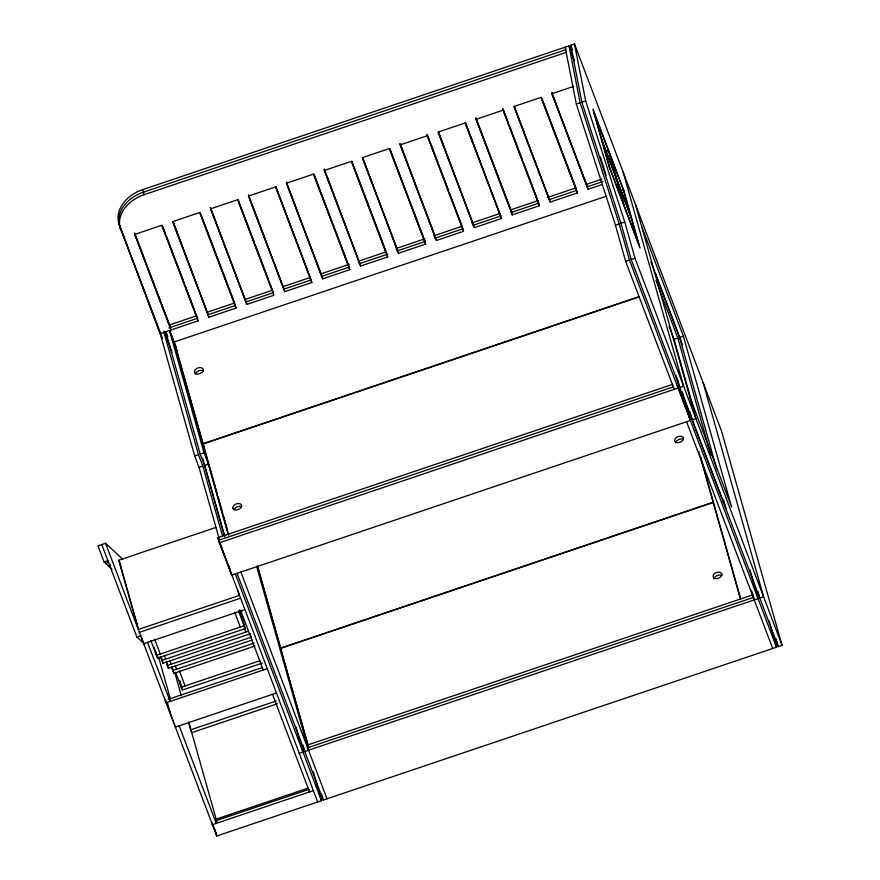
<?xml version="1.0" encoding="UTF-8"?>
<svg xmlns="http://www.w3.org/2000/svg" width="880" height="880" viewBox="0 0 880 880"><rect width="100%" height="100%" fill="white"/><g stroke="black" fill="none" stroke-linecap="round" stroke-linejoin="round"><path stroke-width="1.32" d="M177.54 351.681L169.488 330.495L160.16 333.641L119.35 224.917A34.386 25.949 -15.8 0 1 142.67 189.64L568.964 45.87L574.288 60.852M570.702 45.276L574.497 44L721.545 431.101L782.045 645.348L778.239 646.624L631.191 259.523L620.972 223.333L581.878 102.19L570.702 45.276L572.649 50.402M120.78 229.988A34.386 25.949 -15.8 0 1 144.1 194.711L566.599 52.217M573.749 86.35L551.837 93.742L588.137 189.299L602.316 184.514M674.267 389.345L625.658 261.382L615.439 225.192L576.345 104.06L580.14 102.773L568.964 45.87M581.878 102.19L585.673 100.903L574.497 44M606.122 151.536L608.454 150.744L615.549 175.901M134.728 233.178L169.576 324.918L196.823 315.733M207.251 312.213L234.608 302.984L200.695 213.807M245.025 299.475L272.382 290.246M282.799 286.737L310.156 277.508M320.573 273.988L349.239 264.33M358.358 261.25L385.704 252.021M396.132 248.512L424.787 238.843M433.906 235.774L462.561 226.105M471.68 223.025L500.335 213.367M476.014 118.074L510.862 209.814L538.109 200.618M547.228 197.549L575.894 187.88L541.97 98.703M586.311 184.371L601.942 179.091M168.883 327.932L197.549 318.263M207.966 314.743L235.323 305.525L199.958 212.52M245.74 302.005L273.207 292.743L269.104 281.292M283.514 289.267L311.124 279.95L275.792 186.945M321.288 276.529L349.052 267.168L313.72 174.152M359.073 263.78L387.728 254.122M396.847 251.042L425.502 241.373M434.621 238.304L463.276 228.635M472.395 225.566L501.05 215.897M511.478 212.377L538.824 203.159M549.252 199.639L576.609 190.41L541.244 97.416M587.026 186.901L602.888 181.544M613.778 179.278L616.264 178.431L623.37 203.588M198.077 320.859L161.777 225.291L134.706 234.421L171.006 329.989L198.077 320.859L195.195 311.971M236.005 308.066L199.705 212.509L172.634 221.639L208.934 317.196L236.005 308.066L235.29 305.536M246.851 304.403L273.922 295.273L237.622 199.716L210.551 208.846L246.851 304.403L210.573 207.603M311.839 282.491L275.539 186.923L248.468 196.053L284.768 291.621L311.839 282.491L276.045 186.956M349.767 269.698L313.467 174.13L286.396 183.26L322.696 278.828L349.767 269.698L348.337 264.627M387.684 256.905L351.384 161.348L324.313 170.478L360.613 266.035L387.684 256.905L351.637 161.359M425.601 244.123L389.301 148.555L362.23 157.685L398.53 253.253L425.601 244.123L424.171 239.052M463.529 231.33L427.229 135.762L400.158 144.892L436.458 240.46L463.529 231.33L462.814 228.8M501.446 218.537L465.146 122.98L438.075 132.11L474.375 227.667L501.446 218.537L465.652 123.002M539.363 205.744L503.063 110.187L475.992 119.317L512.292 214.874L539.363 205.744L533.093 187.946M577.291 192.962L540.991 97.394L513.92 106.524L550.22 202.092L577.291 192.962L576.576 190.421M620.961 190.608L623.293 189.827L638.209 242.66M606.353 196.196L174.086 341.99L228.646 535.227M628.782 218.295L631.114 217.503L602.503 142.197M615.439 225.192L619.245 223.916L580.14 102.773M620.972 223.333L624.778 222.046L585.673 100.903M625.658 261.382L629.464 260.106L619.245 223.916M631.191 259.523L634.997 258.236L624.778 222.046M638.99 296.648L202.818 443.751L203.896 446.589L175.164 344.828M202.906 444.037L639.067 296.934M219.12 538.538L199.001 467.302L194.7 455.961L198.495 454.685L164.01 332.552M224.653 536.668L204.534 465.432L200.233 454.102L204.028 452.815L169.521 330.594M199.001 467.302L202.796 466.026L198.495 454.685M204.534 465.432L208.34 464.156L204.028 452.815M694.089 410.3L674.047 339.35L677.853 338.063L655.952 280.434M717.057 470.195L679.58 337.48L683.386 336.204L641.542 226.061M122.694 559.152L105.556 543.257L97.955 545.82L104.104 562.001L112.079 569.393M104.104 562.001L107.91 560.725M105.633 563.42L108.163 562.562M237.743 590.227L239.217 595.452L138.314 629.486L118.756 560.219L215.776 527.494M108.119 565.719L110.649 564.872M317.658 801.966L217.789 537.746L672.837 384.274M673.552 386.804L218.504 540.287L230.813 572.682M219.219 542.817L678.062 388.058L677.347 385.528L689.656 417.923M139.392 632.324L240.295 598.29M101.761 544.533L136.884 637.01L140.679 635.734M244.596 609.631L143.693 643.665L141.064 636.086M239.503 611.842L242.044 610.995M150.799 640.464L157.531 658.174L245.201 628.606L239.998 610.181M248.314 631.257L161.909 660.396L160.798 656.458M160.501 656.678L162.987 663.234L250.657 633.666M165.957 661.738L168.443 668.294L252.241 640.035M254.111 643.104L172.821 670.527L171.71 666.578M171.413 666.798L173.899 673.354L255.123 645.964M308.495 746.438L280.467 648.153L713.383 502.15M713.46 502.436L280.544 648.45L308.539 747.571M259.996 660.682L181.291 687.225L179.432 680.647M175.637 672.342L182.369 690.063L262.295 663.102M168.025 699.369L262.46 667.524M267.058 668.745L166.155 702.779L165.44 700.249L175.384 727.078L276.287 693.044M277.277 703.813L191.741 732.666L190.663 729.828L276.199 700.986M307.109 745.162L752.818 594.836M307.824 747.692L753.533 597.366M299.2 753.379L303.006 752.092L295.911 726.968M216.612 821.755L215.897 819.214L307.912 788.183M313.357 790.625L212.454 824.659L211.739 822.129L216.04 833.47M105.556 543.257L216.755 836L321.464 800.69L313.247 771.595M237.061 573.342L323.191 800.096L776.512 647.207L769.043 620.763M136.884 637.01L144.727 644.281M655.193 272.866L682.462 344.652M570.702 50.765L574.178 60.236M650.881 261.921L679.58 337.48M593.604 111.672L624.371 192.654M601.788 139.656L630.399 214.973M608.531 164.505L639.287 245.498M669.185 326.546L674.047 339.35M606.111 175.23L600.369 157.069M689.777 396.869L731.61 507.012L683.386 336.204M634.997 258.236L782.045 645.348M684.244 398.739L726.077 508.882L723.481 499.686M629.464 260.106L776.512 647.207M686.576 421.729L772.706 648.494M551.859 92.499L588.137 189.299M551.606 92.477L587.422 186.769M514.426 106.557L550.22 202.092M514.173 106.546L549.505 199.551M503.085 108.944L508.409 122.958M509.377 125.51L512.765 134.431M513.733 136.972L518.089 148.445M519.057 150.986L522.445 159.907M523.413 162.459L532.125 185.394M502.832 108.933L538.648 203.214M475.761 118.063L511.577 212.344M465.399 122.991L500.731 216.007M438.581 132.132L474.375 227.667M438.328 132.121L473.66 225.137M427.251 134.519L429.187 139.623M430.155 142.164L438.867 165.099M439.835 167.651L448.547 190.586M449.515 193.138L461.615 224.983M426.998 134.508L462.33 227.524M400.18 143.649L436.458 240.46M399.927 143.638L435.743 237.93M389.807 148.588L423.687 237.776M389.554 148.566L424.886 241.582M362.736 157.718L398.53 253.253M362.483 157.696L397.815 250.712M351.89 161.381L385.77 250.569M324.335 169.235L360.613 266.035M324.082 169.213L359.898 263.505M313.973 174.163L347.853 263.351M286.418 182.017L322.696 278.828M286.649 183.282L321.981 276.298M248.49 194.81L284.768 291.621M248.721 196.075L284.053 289.08M238.128 199.749L254.1 241.791M255.068 244.343L263.78 267.278M264.748 269.819L268.136 278.74M237.875 199.727L273.207 292.743M210.32 207.581L246.136 301.873M173.14 221.661L208.934 317.196M172.887 221.65L208.219 314.666M162.767 226.6L165.187 232.969M166.155 235.521L174.867 258.456M175.835 260.997L184.547 283.932M185.515 286.484L194.227 309.419M162.03 225.313L197.362 318.318M134.475 233.167L170.291 327.448M170.192 331.705L176.352 347.897M165.924 331.738L167.816 336.721M163.944 331.034L171.996 352.22M119.35 224.917L124.696 238.997M125.675 241.56L129.074 250.514M130.042 253.077L138.798 276.111M139.766 278.663L158.73 328.581M159.203 329.824L162.514 338.547M159.445 331.111L120.065 227.447A34.386 25.949 -15.8 0 1 143.385 192.181L565.884 49.676L565.169 47.146L576.345 104.06M307.593 746.438L308.561 749.001M240.856 572.066L326.997 798.82M235.323 573.925L321.464 800.69M217.789 537.746L230.098 570.141M249.821 633.457L251.24 637.175L167.365 665.467L166.617 662.827M240.801 610.907L263.263 670.032M272.492 694.32L309.562 791.912L308.847 789.382L215.622 820.82L216.249 823.383L179.179 725.791M238.469 610.896L245.201 628.606M244.365 628.397L245.784 632.115M234.674 612.172L240.328 627.055M179.432 671.066L185.086 685.949M175.208 665.522L176.616 669.24M169.752 660.462L171.16 664.18M164.296 655.402L165.704 659.12M154.594 639.177L160.248 654.06M118.756 560.219L120.78 565.554M215.897 819.214L216.623 821.106M170.159 701.393L147.488 642.378M776.006 638.693L778.239 646.624M703.087 382.514L763.587 596.75L759.781 598.037L757.922 591.426M749.837 569.525L758.054 598.62L304.733 751.509L302.874 744.898M751.641 590.645L754.248 599.896M677.853 338.063L710.864 455.004M635.415 204.347L695.904 418.583L692.109 419.87L689.865 411.928M623.106 171.952L683.595 386.188L679.8 387.475L677.556 379.544M682.231 391.611L690.371 420.453L231.528 575.212L228.921 565.994M700.634 456.995L740.696 598.917M698.808 451.528L740.454 599.005M676.071 375.408L683.507 401.72M609.532 153.582L616.627 178.739M617.342 181.269L624.448 206.415M594.682 114.51L609.609 167.343M510.862 209.814L512.292 214.874M257.664 566.412L281.545 650.991M257.334 566.214L280.467 648.153M321.332 793.485L323.191 800.096M256.63 566.412L308.539 750.233M142.67 189.64L144.1 194.711M169.576 324.918L171.006 329.989M203.973 446.875L212.938 478.599M213.675 481.239L217.415 494.45M218.163 497.101L222.64 512.952M223.377 515.603L227.117 528.814M208.34 464.156L228.074 534.072M202.653 458.227L224.609 535.975M165.715 331.87L200.233 454.102M202.796 466.026L222.541 535.931M239.657 609.983L244.123 625.768L156.453 655.336L154.22 647.449M220.979 545.127L222.101 549.087M159.104 329.89L194.7 455.961M179.762 680.845L182.369 690.063M175.01 673.409L181.357 695.904M188.826 722.359L216.854 821.601M188.518 722.238L190.663 729.828M172.414 668.096L173.899 673.354M214.918 829.499L216.755 836M166.958 663.036L168.443 668.294M161.128 656.656L162.987 663.234M158.565 656.986L170.489 699.237M155.672 651.596L157.531 658.174M167.442 703.153L170.049 712.393M119.834 563.057L138.303 628.485M234.069 509.63A4.587 3.003 -20.8 0 1 241.472 506.77M195.558 374.066A4.587 3.003 -20.8 0 1 198.836 370.821A4.587 3.003 -20.8 0 1 203.467 371.03M714.087 578.985A4.587 3.003 -20.8 0 1 717.013 575.608A4.587 3.003 -20.8 0 1 721.776 575.476M675.719 442.838A4.587 3.003 -20.8 0 1 678.854 439.527A4.587 3.003 -20.8 0 1 683.54 439.593M683.397 438.042L683.067 437.327A4.587 3.003 -20.8 0 0 675.697 438.064A4.587 3.003 -20.8 0 0 677.82 442.673A4.587 3.003 -20.8 0 0 683.397 438.042M194.755 372.779L194.469 372.053A4.587 3.003 -20.8 0 1 200.233 367.543A4.587 3.003 -20.8 0 1 202.07 372.262A4.587 3.003 -20.8 0 1 194.755 372.779M623.656 190.124L592.889 109.142L609.246 167.046L640.002 248.028L623.656 190.124M232.969 508.42L232.826 507.639A4.587 3.003 -20.8 0 1 239.151 503.558A4.587 3.003 -20.8 0 1 240.053 508.585A4.587 3.003 -20.8 0 1 232.969 508.42M721.842 574.651L721.743 573.859A4.587 3.003 -20.8 0 0 714.758 573.463A4.587 3.003 -20.8 0 0 715.374 578.578A4.587 3.003 -20.8 0 0 721.842 574.651"/></g></svg>
